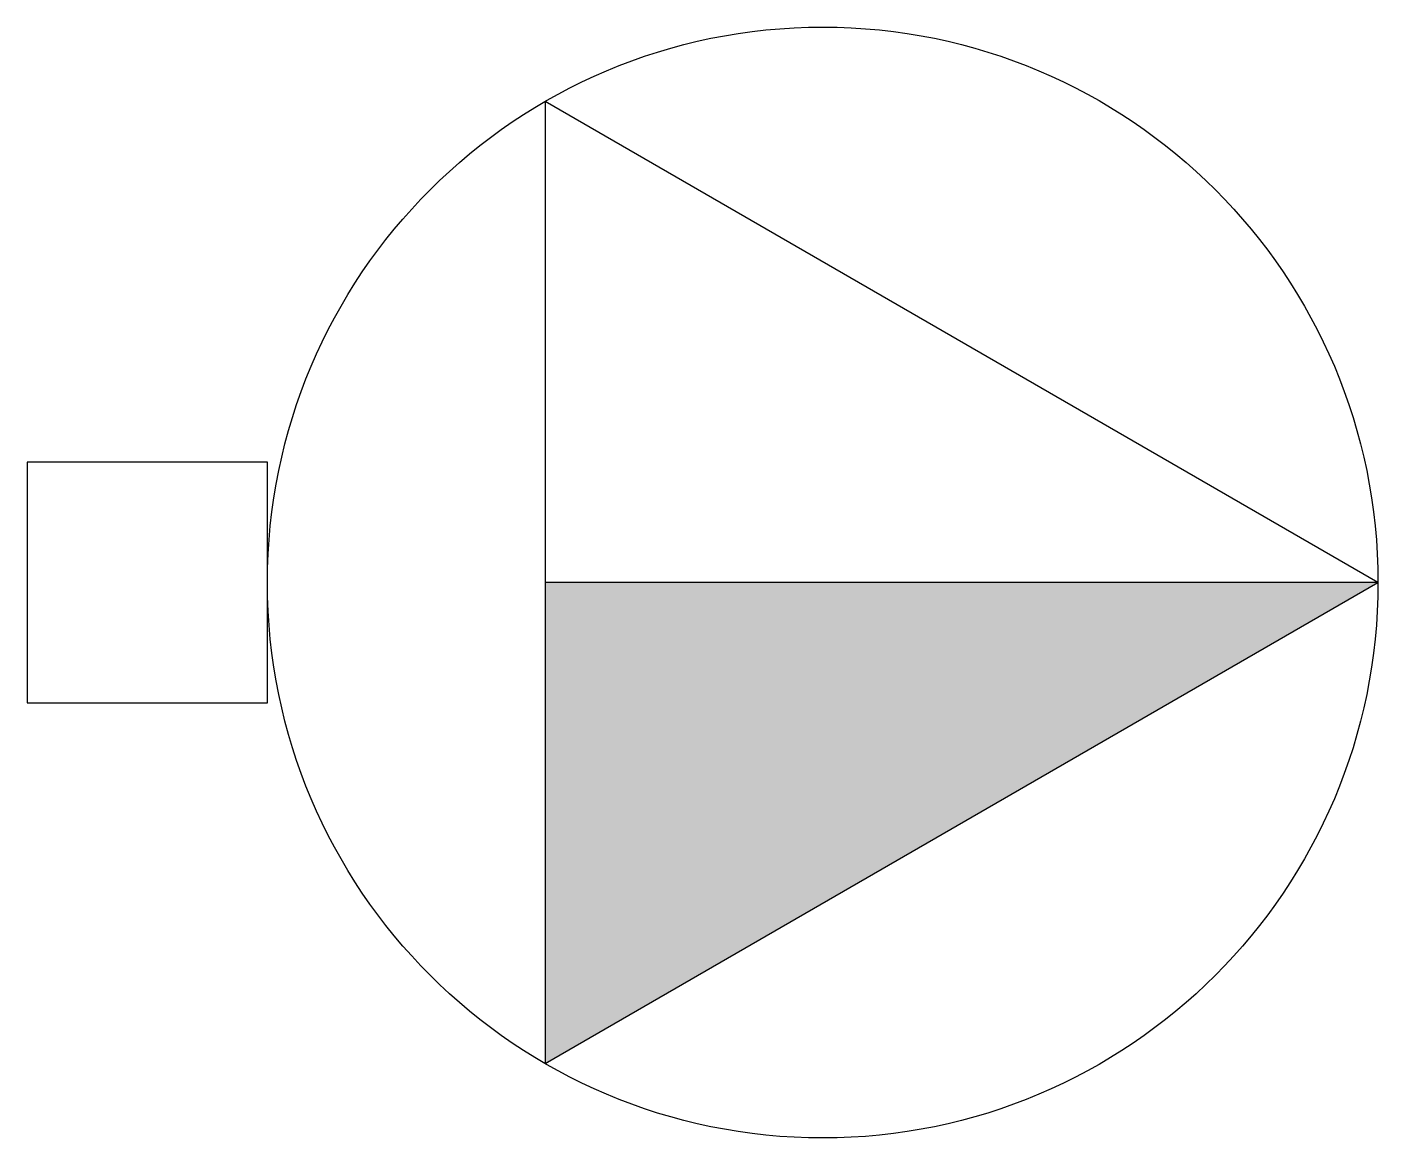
# Model space of a CAD drawing. Header units: millimetres. Extents: x -3094.21 to -3093.761, y 3750.198 to 3750.568.
import ezdxf

# ---------------------------------------------------------------- set-up
doc = ezdxf.new("R2010")
doc.units = ezdxf.units.MM
doc.header["$LTSCALE"] = 10
doc.layers.add('Ele_tomadas', color=2, linetype='Continuous')

msp = doc.modelspace()

# ---------------------------------------------------------------- hatches: boundary and pattern name
at = {"layer": 'Ele_tomadas'}
msp.add_hatch(color=1, dxfattribs=at).paths.add_polyline_path([(-3093.76061, 3750.38307), (-3094.03774, 3750.38307), (-3094.03774, 3750.22307)])

# ---------------------------------------------------------------- linework, layer by layer
at = {"layer": 'Ele_tomadas', "color": 1}
msp.add_line((-3093.76061, 3750.38307), (-3094.03774, 3750.38307), dxfattribs=at)
at = {"layer": 'Ele_tomadas', "color": 3}
for points in [[(-3094.03774, 3750.22307), (-3093.76061, 3750.38307), (-3094.03774, 3750.54307)], [(-3094.21011, 3750.34307), (-3094.13011, 3750.34307), (-3094.13011, 3750.42307), (-3094.21011, 3750.42307)]]:
    msp.add_lwpolyline(points, close=True, dxfattribs=at)
at = {"layer": 'Ele_tomadas', "color": 2}
msp.add_circle((-3093.94536, 3750.38307), 0.18475, dxfattribs=at)

doc.saveas('drawing.dxf')
